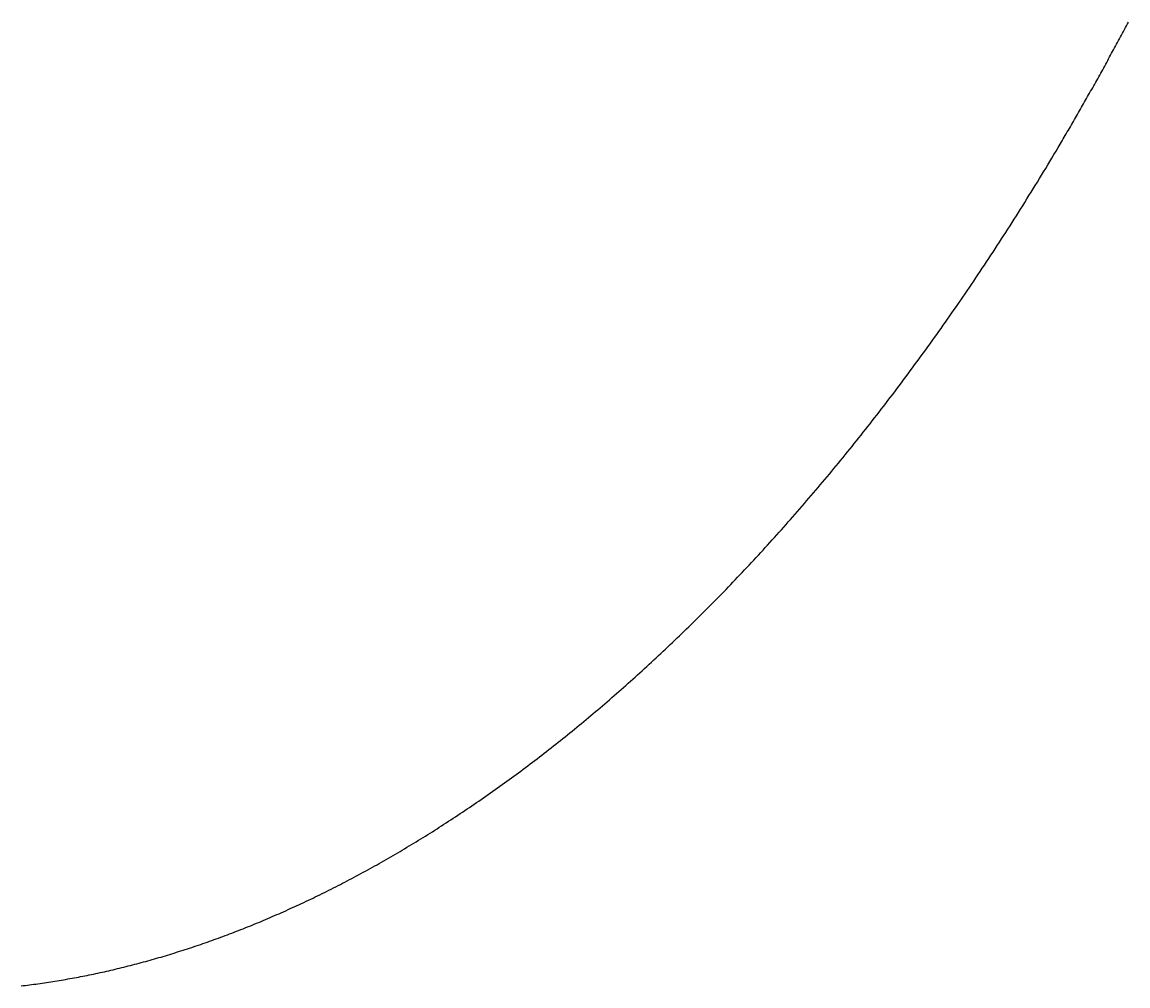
# Model space of a CAD drawing. Header units: millimetres. Extents: x 84 to 218, y -158 to -51.
# Drawn here: x 101.69 to 117.11, y -139.74 to -126.31 of the extents above; entities that cross this region are included whole.
import ezdxf

# ---------------------------------------------------------------- set-up
doc = ezdxf.new("R2010")
doc.units = ezdxf.units.MM
doc.layers.add('BLACK', color=250, linetype='CONTINUOUS')

msp = doc.modelspace()

# ---------------------------------------------------------------- linework, layer by layer
at = {"layer": 'BLACK', "linetype": 'CONTINUOUS'}
for p, q in [((117.059911, -126.415446), (117.07358, -126.389749)), ((117.07358, -126.389749), (117.087238, -126.364031)), ((117.087238, -126.364031), (117.100884, -126.33829)), ((117.100884, -126.33829), (117.11452, -126.312528)), ((116.97767, -126.569165), (116.991404, -126.5436)), ((116.991404, -126.5436), (117.005127, -126.518013)), ((117.005127, -126.518013), (117.01884, -126.492404)), ((117.01884, -126.492404), (117.032541, -126.466774)), ((117.032541, -126.466774), (117.046232, -126.44112)), ((117.046232, -126.44112), (117.059911, -126.415446)), ((116.895037, -126.722091), (116.908837, -126.696658)), ((116.908837, -126.696658), (116.922625, -126.671204)), ((116.922625, -126.671204), (116.936402, -126.645727)), ((116.936402, -126.645727), (116.950169, -126.620229)), ((116.950169, -126.620229), (116.963925, -126.594708)), ((116.963925, -126.594708), (116.97767, -126.569165)), ((116.812019, -126.87422), (116.825882, -126.84892)), ((116.825882, -126.84892), (116.839734, -126.823599)), ((116.839734, -126.823599), (116.853576, -126.798255)), ((116.853576, -126.798255), (116.867407, -126.77289)), ((116.867407, -126.77289), (116.881228, -126.747501)), ((116.881228, -126.747501), (116.895037, -126.722091)), ((116.728618, -127.025547), (116.742545, -127.000381)), ((116.742545, -127.000381), (116.756461, -126.975194)), ((116.756461, -126.975194), (116.770366, -126.949983)), ((116.770366, -126.949983), (116.784261, -126.924752)), ((116.784261, -126.924752), (116.798145, -126.899496)), ((116.798145, -126.899496), (116.812019, -126.87422)), ((116.630843, -127.201076), (116.644841, -127.176069)), ((116.644841, -127.176069), (116.65883, -127.151037)), ((116.65883, -127.151037), (116.672809, -127.125984)), ((116.672809, -127.125984), (116.686777, -127.100908)), ((116.686777, -127.100908), (116.700734, -127.075811)), ((116.700734, -127.075811), (116.714682, -127.050689)), ((116.714682, -127.050689), (116.728618, -127.025547)), ((116.546632, -127.350653), (116.560692, -127.32578)), ((116.560692, -127.32578), (116.574743, -127.300884)), ((116.574743, -127.300884), (116.588783, -127.275967)), ((116.588783, -127.275967), (116.602813, -127.251025)), ((116.602813, -127.251025), (116.616833, -127.226063)), ((116.616833, -127.226063), (116.630843, -127.201076)), ((116.462055, -127.499415), (116.476176, -127.474679)), ((116.476176, -127.474679), (116.490288, -127.449918)), ((116.490288, -127.449918), (116.504388, -127.425137)), ((116.504388, -127.425137), (116.51848, -127.400331)), ((116.51848, -127.400331), (116.532561, -127.375504)), ((116.532561, -127.375504), (116.546632, -127.350653)), ((116.377116, -127.647359), (116.391297, -127.622759)), ((116.391297, -127.622759), (116.405469, -127.598136)), ((116.405469, -127.598136), (116.41963, -127.57349)), ((116.41963, -127.57349), (116.433782, -127.548821)), ((116.433782, -127.548821), (116.447923, -127.52413)), ((116.447923, -127.52413), (116.462055, -127.499415)), ((116.29182, -127.794481), (116.30606, -127.770019)), ((116.30606, -127.770019), (116.320291, -127.745532)), ((116.320291, -127.745532), (116.334512, -127.721024)), ((116.334512, -127.721024), (116.348723, -127.696491)), ((116.348723, -127.696491), (116.362924, -127.671937)), ((116.362924, -127.671937), (116.377116, -127.647359)), ((116.191864, -127.96508), (116.206173, -127.940777)), ((116.206173, -127.940777), (116.220471, -127.916453)), ((116.220471, -127.916453), (116.234761, -127.892104)), ((116.234761, -127.892104), (116.24904, -127.867733)), ((116.24904, -127.867733), (116.26331, -127.843339)), ((116.26331, -127.843339), (116.27757, -127.818922)), ((116.27757, -127.818922), (116.29182, -127.794481)), ((116.105811, -128.110408), (116.134534, -128.062058)), ((116.134534, -128.062058), (116.163218, -128.013615)), ((116.163218, -128.013615), (116.191864, -127.96508)), ((115.990545, -128.30288), (116.019418, -128.254902)), ((116.019418, -128.254902), (116.048253, -128.20683)), ((116.048253, -128.20683), (116.077051, -128.158665)), ((116.077051, -128.158665), (116.105811, -128.110408)), ((115.903704, -128.446256), (115.932688, -128.398558)), ((115.932688, -128.398558), (115.961635, -128.350766)), ((115.961635, -128.350766), (115.990545, -128.30288)), ((115.816532, -128.58879), (115.845626, -128.541372)), ((115.845626, -128.541372), (115.874683, -128.493861)), ((115.874683, -128.493861), (115.903704, -128.446256)), ((115.729036, -128.730477), (115.758238, -128.683342)), ((115.758238, -128.683342), (115.787403, -128.636113)), ((115.787403, -128.636113), (115.816532, -128.58879)), ((115.611878, -128.918071), (115.64122, -128.871314)), ((115.64122, -128.871314), (115.670528, -128.824463)), ((115.670528, -128.824463), (115.6998, -128.777517)), ((115.6998, -128.777517), (115.729036, -128.730477)), ((115.523643, -129.05777), (115.553089, -129.011299)), ((115.553089, -129.011299), (115.582501, -128.964732)), ((115.582501, -128.964732), (115.611878, -128.918071)), ((115.4351, -129.196611), (115.464648, -129.150426)), ((115.464648, -129.150426), (115.494163, -129.104146)), ((115.494163, -129.104146), (115.523643, -129.05777)), ((115.316571, -129.380393), (115.346253, -129.334592)), ((115.346253, -129.334592), (115.375902, -129.288694)), ((115.375902, -129.288694), (115.405518, -129.242701)), ((115.405518, -129.242701), (115.4351, -129.196611)), ((115.227328, -129.517221), (115.257109, -129.471708)), ((115.257109, -129.471708), (115.286856, -129.426099)), ((115.286856, -129.426099), (115.316571, -129.380393)), ((115.137794, -129.653179), (115.167671, -129.607956)), ((115.167671, -129.607956), (115.197516, -129.562637)), ((115.197516, -129.562637), (115.227328, -129.517221)), ((115.01797, -129.833101), (115.047973, -129.788266)), ((115.047973, -129.788266), (115.077945, -129.743334)), ((115.077945, -129.743334), (115.107885, -129.698305)), ((115.107885, -129.698305), (115.137794, -129.653179)), ((114.927776, -129.967021), (114.957871, -129.922478)), ((114.957871, -129.922478), (114.987936, -129.877838)), ((114.987936, -129.877838), (115.01797, -129.833101)), ((114.807091, -130.144213), (114.837307, -130.100062)), ((114.837307, -130.100062), (114.867493, -130.055813)), ((114.867493, -130.055813), (114.89765, -130.011466)), ((114.89765, -130.011466), (114.927776, -129.967021)), ((114.716264, -130.276077), (114.746569, -130.232221)), ((114.746569, -130.232221), (114.776844, -130.188266)), ((114.776844, -130.188266), (114.807091, -130.144213)), ((114.594754, -130.450518), (114.625174, -130.407056)), ((114.625174, -130.407056), (114.655566, -130.363495)), ((114.655566, -130.363495), (114.685929, -130.319835)), ((114.685929, -130.319835), (114.716264, -130.276077)), ((114.503322, -130.580312), (114.533828, -130.537147)), ((114.533828, -130.537147), (114.564305, -130.493882)), ((114.564305, -130.493882), (114.594754, -130.450518)), ((114.381025, -130.751982), (114.411641, -130.709214)), ((114.411641, -130.709214), (114.442229, -130.666346)), ((114.442229, -130.666346), (114.472789, -130.623378)), ((114.472789, -130.623378), (114.503322, -130.580312)), ((114.289018, -130.87969), (114.319714, -130.83722)), ((114.319714, -130.83722), (114.350383, -130.794651)), ((114.350383, -130.794651), (114.381025, -130.751982)), ((114.165971, -131.048569), (114.196772, -131.0065)), ((114.196772, -131.0065), (114.227547, -130.96433)), ((114.227547, -130.96433), (114.258295, -130.92206)), ((114.258295, -130.92206), (114.289018, -130.87969)), ((114.042512, -131.215846), (114.073415, -131.174178)), ((114.073415, -131.174178), (114.104292, -131.132408)), ((114.104292, -131.132408), (114.135144, -131.090539)), ((114.135144, -131.090539), (114.165971, -131.048569)), ((113.949656, -131.340249), (113.980633, -131.298882)), ((113.980633, -131.298882), (114.011585, -131.257414)), ((114.011585, -131.257414), (114.042512, -131.215846)), ((113.825507, -131.504707), (113.85658, -131.463744)), ((113.85658, -131.463744), (113.887629, -131.42268)), ((113.887629, -131.42268), (113.918655, -131.381515)), ((113.918655, -131.381515), (113.949656, -131.340249)), ((113.70098, -131.667548), (113.732146, -131.626989)), ((113.732146, -131.626989), (113.76329, -131.58633)), ((113.76329, -131.58633), (113.79441, -131.545569)), ((113.79441, -131.545569), (113.825507, -131.504707)), ((113.576087, -131.828765), (113.607344, -131.788613)), ((113.607344, -131.788613), (113.638578, -131.74836)), ((113.638578, -131.74836), (113.66979, -131.708004)), ((113.66979, -131.708004), (113.70098, -131.667548)), ((113.450841, -131.988355), (113.482185, -131.94861)), ((113.482185, -131.94861), (113.513508, -131.908764)), ((113.513508, -131.908764), (113.544808, -131.868815)), ((113.544808, -131.868815), (113.576087, -131.828765)), ((113.325254, -132.146312), (113.356682, -132.106976)), ((113.356682, -132.106976), (113.38809, -132.067538)), ((113.38809, -132.067538), (113.419476, -132.027997)), ((113.419476, -132.027997), (113.450841, -131.988355)), ((113.199338, -132.302632), (113.230847, -132.263706)), ((113.230847, -132.263706), (113.262336, -132.224677)), ((113.262336, -132.224677), (113.293805, -132.185546)), ((113.293805, -132.185546), (113.325254, -132.146312)), ((113.073105, -132.457311), (113.104693, -132.418796)), ((113.104693, -132.418796), (113.136261, -132.380177)), ((113.136261, -132.380177), (113.167809, -132.341456)), ((113.167809, -132.341456), (113.199338, -132.302632)), ((112.946568, -132.610345), (112.97823, -132.572241)), ((112.97823, -132.572241), (113.009874, -132.534034)), ((113.009874, -132.534034), (113.041499, -132.495724)), ((113.041499, -132.495724), (113.073105, -132.457311)), ((112.819738, -132.76173), (112.851473, -132.724039)), ((112.851473, -132.724039), (112.883189, -132.686244)), ((112.883189, -132.686244), (112.914888, -132.648346)), ((112.914888, -132.648346), (112.946568, -132.610345)), ((112.692628, -132.911463), (112.724431, -132.874185)), ((112.724431, -132.874185), (112.756218, -132.836803)), ((112.756218, -132.836803), (112.787987, -132.799319)), ((112.787987, -132.799319), (112.819738, -132.76173)), ((112.56525, -133.05954), (112.597119, -133.022676)), ((112.597119, -133.022676), (112.628972, -132.985709)), ((112.628972, -132.985709), (112.660808, -132.948638)), ((112.660808, -132.948638), (112.692628, -132.911463)), ((112.437616, -133.205958), (112.469548, -133.169509)), ((112.469548, -133.169509), (112.501464, -133.132956)), ((112.501464, -133.132956), (112.533365, -133.0963)), ((112.533365, -133.0963), (112.56525, -133.05954)), ((112.309737, -133.350714), (112.341729, -133.314681)), ((112.341729, -133.314681), (112.373706, -133.278544)), ((112.373706, -133.278544), (112.405668, -133.242303)), ((112.405668, -133.242303), (112.437616, -133.205958)), ((112.149563, -133.529319), (112.181626, -133.493807)), ((112.181626, -133.493807), (112.213675, -133.45819)), ((112.213675, -133.45819), (112.24571, -133.422469)), ((112.24571, -133.422469), (112.277731, -133.386644)), ((112.277731, -133.386644), (112.309737, -133.350714)), ((112.021179, -133.670328), (112.053295, -133.635232)), ((112.053295, -133.635232), (112.085397, -133.600032)), ((112.085397, -133.600032), (112.117487, -133.564728)), ((112.117487, -133.564728), (112.149563, -133.529319)), ((111.892588, -133.809668), (111.924754, -133.774989)), ((111.924754, -133.774989), (111.956908, -133.740207)), ((111.956908, -133.740207), (111.98905, -133.70532)), ((111.98905, -133.70532), (112.021179, -133.670328)), ((111.731579, -133.981492), (111.763804, -133.947336)), ((111.763804, -133.947336), (111.796017, -133.913076)), ((111.796017, -133.913076), (111.82822, -133.878711)), ((111.82822, -133.878711), (111.86041, -133.844242)), ((111.86041, -133.844242), (111.892588, -133.809668)), ((111.602568, -134.11707), (111.634837, -134.083332)), ((111.634837, -134.083332), (111.667095, -134.04949)), ((111.667095, -134.04949), (111.699343, -134.015544)), ((111.699343, -134.015544), (111.731579, -133.981492)), ((111.441071, -134.284187), (111.47339, -134.250973)), ((111.47339, -134.250973), (111.5057, -134.217654)), ((111.5057, -134.217654), (111.537999, -134.184231)), ((111.537999, -134.184231), (111.570289, -134.150703)), ((111.570289, -134.150703), (111.602568, -134.11707)), ((111.279333, -134.448687), (111.311698, -134.415996)), ((111.311698, -134.415996), (111.344055, -134.383201)), ((111.344055, -134.383201), (111.376403, -134.350301)), ((111.376403, -134.350301), (111.408741, -134.317297)), ((111.408741, -134.317297), (111.441071, -134.284187)), ((111.149785, -134.5784), (111.182184, -134.546129)), ((111.182184, -134.546129), (111.214576, -134.513753)), ((111.214576, -134.513753), (111.246958, -134.481272)), ((111.246958, -134.481272), (111.279333, -134.448687)), ((110.987671, -134.738184), (111.020109, -134.706437)), ((111.020109, -134.706437), (111.052539, -134.674585)), ((111.052539, -134.674585), (111.084962, -134.642628)), ((111.084962, -134.642628), (111.117377, -134.610567)), ((111.117377, -134.610567), (111.149785, -134.5784)), ((110.825379, -134.895347), (110.857851, -134.864124)), ((110.857851, -134.864124), (110.890316, -134.832796)), ((110.890316, -134.832796), (110.922775, -134.801364)), ((110.922775, -134.801364), (110.955226, -134.769826)), ((110.955226, -134.769826), (110.987671, -134.738184)), ((110.662931, -135.04989), (110.695432, -135.019191)), ((110.695432, -135.019191), (110.727927, -134.988387)), ((110.727927, -134.988387), (110.760417, -134.957479)), ((110.760417, -134.957479), (110.792901, -134.926465)), ((110.792901, -134.926465), (110.825379, -134.895347)), ((110.500346, -135.201812), (110.532873, -135.171637)), ((110.532873, -135.171637), (110.565395, -135.141358)), ((110.565395, -135.141358), (110.597912, -135.110973)), ((110.597912, -135.110973), (110.630424, -135.080484)), ((110.630424, -135.080484), (110.662931, -135.04989)), ((110.337648, -135.351116), (110.370196, -135.321465)), ((110.370196, -135.321465), (110.40274, -135.291709)), ((110.40274, -135.291709), (110.43528, -135.261848)), ((110.43528, -135.261848), (110.467815, -135.231883)), ((110.467815, -135.231883), (110.500346, -135.201812)), ((110.142288, -135.526827), (110.174856, -135.497803)), ((110.174856, -135.497803), (110.207421, -135.468675)), ((110.207421, -135.468675), (110.239983, -135.439442)), ((110.239983, -135.439442), (110.272541, -135.410105)), ((110.272541, -135.410105), (110.305096, -135.380663)), ((110.305096, -135.380663), (110.337648, -135.351116)), ((109.979411, -135.670377), (110.011991, -135.641876)), ((110.011991, -135.641876), (110.044569, -135.61327)), ((110.044569, -135.61327), (110.077144, -135.584561)), ((110.077144, -135.584561), (110.109717, -135.555746)), ((110.109717, -135.555746), (110.142288, -135.526827)), ((109.816484, -135.811316), (109.849073, -135.783337)), ((109.849073, -135.783337), (109.881659, -135.755253)), ((109.881659, -135.755253), (109.914245, -135.727066)), ((109.914245, -135.727066), (109.946829, -135.698773)), ((109.946829, -135.698773), (109.979411, -135.670377)), ((109.620936, -135.977001), (109.653529, -135.949647)), ((109.653529, -135.949647), (109.686121, -135.922189)), ((109.686121, -135.922189), (109.718713, -135.894627)), ((109.718713, -135.894627), (109.751304, -135.866961)), ((109.751304, -135.866961), (109.783895, -135.83919)), ((109.783895, -135.83919), (109.816484, -135.811316)), ((109.425379, -136.138937), (109.457971, -136.112208)), ((109.457971, -136.112208), (109.490564, -136.085374)), ((109.490564, -136.085374), (109.523157, -136.058437)), ((109.523157, -136.058437), (109.55575, -136.031396)), ((109.55575, -136.031396), (109.588343, -136.00425)), ((109.588343, -136.00425), (109.620936, -135.977001)), ((109.229847, -136.297134), (109.262433, -136.271027)), ((109.262433, -136.271027), (109.29502, -136.244817)), ((109.29502, -136.244817), (109.327608, -136.218503)), ((109.327608, -136.218503), (109.360198, -136.192085)), ((109.360198, -136.192085), (109.392788, -136.165563)), ((109.392788, -136.165563), (109.425379, -136.138937)), ((109.034372, -136.4516), (109.066946, -136.426114)), ((109.066946, -136.426114), (109.099522, -136.400525)), ((109.099522, -136.400525), (109.1321, -136.374833)), ((109.1321, -136.374833), (109.164681, -136.349037)), ((109.164681, -136.349037), (109.197263, -136.323137)), ((109.197263, -136.323137), (109.229847, -136.297134)), ((108.838985, -136.602344), (108.871542, -136.577478)), ((108.871542, -136.577478), (108.904102, -136.552509)), ((108.904102, -136.552509), (108.936666, -136.527436)), ((108.936666, -136.527436), (108.969232, -136.502261)), ((108.969232, -136.502261), (109.001801, -136.476982)), ((109.001801, -136.476982), (109.034372, -136.4516)), ((108.643718, -136.749378), (108.676253, -136.72513)), ((108.676253, -136.72513), (108.708792, -136.700779)), ((108.708792, -136.700779), (108.741335, -136.676324)), ((108.741335, -136.676324), (108.773881, -136.651767)), ((108.773881, -136.651767), (108.806432, -136.627107)), ((108.806432, -136.627107), (108.838985, -136.602344)), ((108.448599, -136.892715), (108.481107, -136.869081)), ((108.481107, -136.869081), (108.51362, -136.845346)), ((108.51362, -136.845346), (108.546138, -136.821508)), ((108.546138, -136.821508), (108.57866, -136.797567)), ((108.57866, -136.797567), (108.611187, -136.773524)), ((108.611187, -136.773524), (108.643718, -136.749378)), ((108.221188, -137.055283), (108.253659, -137.032365)), ((108.253659, -137.032365), (108.286136, -137.009345)), ((108.286136, -137.009345), (108.318618, -136.986224)), ((108.318618, -136.986224), (108.351105, -136.963)), ((108.351105, -136.963), (108.383598, -136.939674)), ((108.383598, -136.939674), (108.416096, -136.916245)), ((108.416096, -136.916245), (108.448599, -136.892715)), ((107.994066, -137.212856), (108.026492, -137.190651)), ((108.026492, -137.190651), (108.058926, -137.168344)), ((108.058926, -137.168344), (108.091366, -137.145935)), ((108.091366, -137.145935), (108.123812, -137.123424)), ((108.123812, -137.123424), (108.156265, -137.100812)), ((108.156265, -137.100812), (108.188724, -137.078098)), ((108.188724, -137.078098), (108.221188, -137.055283)), ((107.767274, -137.365458), (107.799651, -137.343961)), ((107.799651, -137.343961), (107.832035, -137.322363)), ((107.832035, -137.322363), (107.864427, -137.300665)), ((107.864427, -137.300665), (107.896826, -137.278864)), ((107.896826, -137.278864), (107.929232, -137.256963)), ((107.929232, -137.256963), (107.961646, -137.23496)), ((107.961646, -137.23496), (107.994066, -137.212856)), ((107.540856, -137.513113), (107.573177, -137.492322)), ((107.573177, -137.492322), (107.605506, -137.471429)), ((107.605506, -137.471429), (107.637844, -137.450437)), ((107.637844, -137.450437), (107.670189, -137.429343)), ((107.670189, -137.429343), (107.702543, -137.408149)), ((107.702543, -137.408149), (107.734905, -137.386854)), ((107.734905, -137.386854), (107.767274, -137.365458)), ((107.282601, -137.675838), (107.314851, -137.655848)), ((107.314851, -137.655848), (107.34711, -137.635757)), ((107.34711, -137.635757), (107.379379, -137.615567)), ((107.379379, -137.615567), (107.411657, -137.595277)), ((107.411657, -137.595277), (107.443943, -137.574886)), ((107.443943, -137.574886), (107.476239, -137.554396)), ((107.476239, -137.554396), (107.508543, -137.533805)), ((107.508543, -137.533805), (107.540856, -137.513113)), ((107.024943, -137.832177), (107.057116, -137.812982)), ((107.057116, -137.812982), (107.089299, -137.793689)), ((107.089299, -137.793689), (107.121491, -137.774296)), ((107.121491, -137.774296), (107.153694, -137.754803)), ((107.153694, -137.754803), (107.185906, -137.735211)), ((107.185906, -137.735211), (107.218128, -137.71552)), ((107.218128, -137.71552), (107.25036, -137.695729)), ((107.25036, -137.695729), (107.282601, -137.675838)), ((106.767939, -137.982172), (106.800027, -137.963768)), ((106.800027, -137.963768), (106.832126, -137.945266)), ((106.832126, -137.945266), (106.864236, -137.926665)), ((106.864236, -137.926665), (106.896356, -137.907965)), ((106.896356, -137.907965), (106.928487, -137.889166)), ((106.928487, -137.889166), (106.960629, -137.870269)), ((106.960629, -137.870269), (106.992781, -137.851272)), ((106.992781, -137.851272), (107.024943, -137.832177)), ((106.51164, -138.125869), (106.543637, -138.10825)), ((106.543637, -138.10825), (106.575646, -138.090533)), ((106.575646, -138.090533), (106.607666, -138.072718)), ((106.607666, -138.072718), (106.639698, -138.054805)), ((106.639698, -138.054805), (106.671741, -138.036794)), ((106.671741, -138.036794), (106.703796, -138.018685)), ((106.703796, -138.018685), (106.735862, -138.000478)), ((106.735862, -138.000478), (106.767939, -137.982172)), ((106.224207, -138.280057), (106.256095, -138.263313)), ((106.256095, -138.263313), (106.287995, -138.246473)), ((106.287995, -138.246473), (106.319908, -138.229536)), ((106.319908, -138.229536), (106.351833, -138.212501)), ((106.351833, -138.212501), (106.38377, -138.19537)), ((106.38377, -138.19537), (106.415719, -138.178141)), ((106.415719, -138.178141), (106.447681, -138.160814)), ((106.447681, -138.160814), (106.479654, -138.14339)), ((106.479654, -138.14339), (106.51164, -138.125869)), ((105.906037, -138.442178), (105.937795, -138.426399)), ((105.937795, -138.426399), (105.969566, -138.410524)), ((105.969566, -138.410524), (106.001351, -138.394553)), ((106.001351, -138.394553), (106.033148, -138.378486)), ((106.033148, -138.378486), (106.064959, -138.362322)), ((106.064959, -138.362322), (106.096783, -138.346062)), ((106.096783, -138.346062), (106.12862, -138.329706)), ((106.12862, -138.329706), (106.160469, -138.313253)), ((106.160469, -138.313253), (106.192332, -138.296703)), ((106.192332, -138.296703), (106.224207, -138.280057)), ((105.589211, -138.594711), (105.620831, -138.579887)), ((105.620831, -138.579887), (105.652465, -138.564967)), ((105.652465, -138.564967), (105.684113, -138.549952)), ((105.684113, -138.549952), (105.715775, -138.534842)), ((105.715775, -138.534842), (105.747451, -138.519637)), ((105.747451, -138.519637), (105.779141, -138.504337)), ((105.779141, -138.504337), (105.810844, -138.488941)), ((105.810844, -138.488941), (105.842562, -138.473449)), ((105.842562, -138.473449), (105.874293, -138.457862)), ((105.874293, -138.457862), (105.906037, -138.442178)), ((105.242346, -138.751541), (105.273805, -138.737754)), ((105.273805, -138.737754), (105.30528, -138.723874)), ((105.30528, -138.723874), (105.336769, -138.7099)), ((105.336769, -138.7099), (105.368274, -138.695832)), ((105.368274, -138.695832), (105.399792, -138.68167)), ((105.399792, -138.68167), (105.431326, -138.667413)), ((105.431326, -138.667413), (105.462874, -138.653062)), ((105.462874, -138.653062), (105.494437, -138.638616)), ((105.494437, -138.638616), (105.526014, -138.624076)), ((105.526014, -138.624076), (105.557605, -138.609441)), ((105.557605, -138.609441), (105.589211, -138.594711)), ((104.897293, -138.897021), (104.928584, -138.884261)), ((104.928584, -138.884261), (104.959891, -138.871408)), ((104.959891, -138.871408), (104.991214, -138.858462)), ((104.991214, -138.858462), (105.022551, -138.845424)), ((105.022551, -138.845424), (105.053905, -138.832292)), ((105.053905, -138.832292), (105.085274, -138.819067)), ((105.085274, -138.819067), (105.116658, -138.805748)), ((105.116658, -138.805748), (105.148057, -138.792337)), ((105.148057, -138.792337), (105.179472, -138.778832)), ((105.179472, -138.778832), (105.210901, -138.765233)), ((105.210901, -138.765233), (105.242346, -138.751541)), ((104.491951, -139.054506), (104.523035, -139.042943)), ((104.523035, -139.042943), (104.554134, -139.031288)), ((104.554134, -139.031288), (104.58525, -139.019542)), ((104.58525, -139.019542), (104.616382, -139.007704)), ((104.616382, -139.007704), (104.647531, -138.995774)), ((104.647531, -138.995774), (104.678695, -138.983752)), ((104.678695, -138.983752), (104.709876, -138.971639)), ((104.709876, -138.971639), (104.741072, -138.959433)), ((104.741072, -138.959433), (104.772285, -138.947136)), ((104.772285, -138.947136), (104.803513, -138.934746)), ((104.803513, -138.934746), (104.834757, -138.922263)), ((104.834757, -138.922263), (104.866017, -138.909688)), ((104.866017, -138.909688), (104.897293, -138.897021)), ((104.058525, -139.20685), (104.089375, -139.196556)), ((104.089375, -139.196556), (104.120242, -139.186172)), ((104.120242, -139.186172), (104.151126, -139.175698)), ((104.151126, -139.175698), (104.182026, -139.165133)), ((104.182026, -139.165133), (104.212944, -139.154479)), ((104.212944, -139.154479), (104.243878, -139.143734)), ((104.243878, -139.143734), (104.274829, -139.132898)), ((104.274829, -139.132898), (104.305797, -139.121972)), ((104.305797, -139.121972), (104.336781, -139.110955)), ((104.336781, -139.110955), (104.367782, -139.099847)), ((104.367782, -139.099847), (104.3988, -139.088649)), ((104.3988, -139.088649), (104.429834, -139.077359)), ((104.429834, -139.077359), (104.460884, -139.065978)), ((104.460884, -139.065978), (104.491951, -139.054506)), ((103.567267, -139.359395), (103.59784, -139.350527)), ((103.59784, -139.350527), (103.628431, -139.341571)), ((103.628431, -139.341571), (103.659039, -139.332527)), ((103.659039, -139.332527), (103.689665, -139.323394)), ((103.689665, -139.323394), (103.720308, -139.314172)), ((103.720308, -139.314172), (103.750968, -139.304861)), ((103.750968, -139.304861), (103.781647, -139.295462)), ((103.781647, -139.295462), (103.812342, -139.285973)), ((103.812342, -139.285973), (103.843055, -139.276396)), ((103.843055, -139.276396), (103.873785, -139.266729)), ((103.873785, -139.266729), (103.904532, -139.256973)), ((103.904532, -139.256973), (103.935296, -139.247127)), ((103.935296, -139.247127), (103.966078, -139.237193)), ((103.966078, -139.237193), (103.996877, -139.227168)), ((103.996877, -139.227168), (104.027692, -139.217054)), ((104.027692, -139.217054), (104.058525, -139.20685)), ((102.989748, -139.511215), (103.019983, -139.504008)), ((103.019983, -139.504008), (103.050235, -139.496715)), ((103.050235, -139.496715), (103.080506, -139.489335)), ((103.080506, -139.489335), (103.110794, -139.481868)), ((103.110794, -139.481868), (103.141101, -139.474315)), ((103.141101, -139.474315), (103.171425, -139.466674)), ((103.171425, -139.466674), (103.201768, -139.458947)), ((103.201768, -139.458947), (103.232128, -139.451132)), ((103.232128, -139.451132), (103.262506, -139.443231)), ((103.262506, -139.443231), (103.292902, -139.435242)), ((103.292902, -139.435242), (103.323316, -139.427165)), ((103.323316, -139.427165), (103.353748, -139.419001)), ((103.353748, -139.419001), (103.384197, -139.41075)), ((103.384197, -139.41075), (103.414665, -139.40241)), ((103.414665, -139.40241), (103.44515, -139.393983)), ((103.44515, -139.393983), (103.475652, -139.385468)), ((103.475652, -139.385468), (103.506173, -139.376865)), ((103.506173, -139.376865), (103.536711, -139.368174)), ((103.536711, -139.368174), (103.567267, -139.359395)), ((102.210043, -139.668513), (102.239803, -139.663524)), ((102.239803, -139.663524), (102.269581, -139.658451)), ((102.269581, -139.658451), (102.299377, -139.653294)), ((102.299377, -139.653294), (102.329192, -139.648053)), ((102.329192, -139.648053), (102.359025, -139.642727)), ((102.359025, -139.642727), (102.388877, -139.637316)), ((102.388877, -139.637316), (102.418747, -139.631821)), ((102.418747, -139.631821), (102.448635, -139.626241)), ((102.448635, -139.626241), (102.478541, -139.620577)), ((102.478541, -139.620577), (102.508466, -139.614827)), ((102.508466, -139.614827), (102.53841, -139.608993)), ((102.53841, -139.608993), (102.568371, -139.603073)), ((102.568371, -139.603073), (102.598351, -139.597068)), ((102.598351, -139.597068), (102.628349, -139.590978)), ((102.628349, -139.590978), (102.658366, -139.584803)), ((102.658366, -139.584803), (102.6884, -139.578542)), ((102.6884, -139.578542), (102.718453, -139.572196)), ((102.718453, -139.572196), (102.748525, -139.565764)), ((102.748525, -139.565764), (102.778614, -139.559246)), ((102.778614, -139.559246), (102.808722, -139.552642)), ((102.808722, -139.552642), (102.838847, -139.545953)), ((102.838847, -139.545953), (102.868991, -139.539178)), ((102.868991, -139.539178), (102.899153, -139.532316)), ((102.899153, -139.532316), (102.929333, -139.525369)), ((102.929333, -139.525369), (102.959532, -139.518335)), ((102.959532, -139.518335), (102.989748, -139.511215)), ((101.677524, -139.744003), (101.706951, -139.740516)), ((101.706951, -139.740516), (101.736397, -139.736946)), ((101.736397, -139.736946), (101.765862, -139.733294)), ((101.765862, -139.733294), (101.795345, -139.729558)), ((101.795345, -139.729558), (101.824846, -139.72574)), ((101.824846, -139.72574), (101.854366, -139.721838)), ((101.854366, -139.721838), (101.883904, -139.717854)), ((101.883904, -139.717854), (101.913461, -139.713786)), ((101.913461, -139.713786), (101.943036, -139.709635)), ((101.943036, -139.709635), (101.97263, -139.7054)), ((101.97263, -139.7054), (102.002242, -139.701082)), ((102.002242, -139.701082), (102.031872, -139.696681)), ((102.031872, -139.696681), (102.061521, -139.692196)), ((102.061521, -139.692196), (102.091189, -139.687627)), ((102.091189, -139.687627), (102.120875, -139.682974)), ((102.120875, -139.682974), (102.150579, -139.678238)), ((102.150579, -139.678238), (102.180302, -139.673417)), ((102.180302, -139.673417), (102.210043, -139.668513))]:
    msp.add_line(p, q, dxfattribs=at)

doc.saveas('drawing.dxf')
